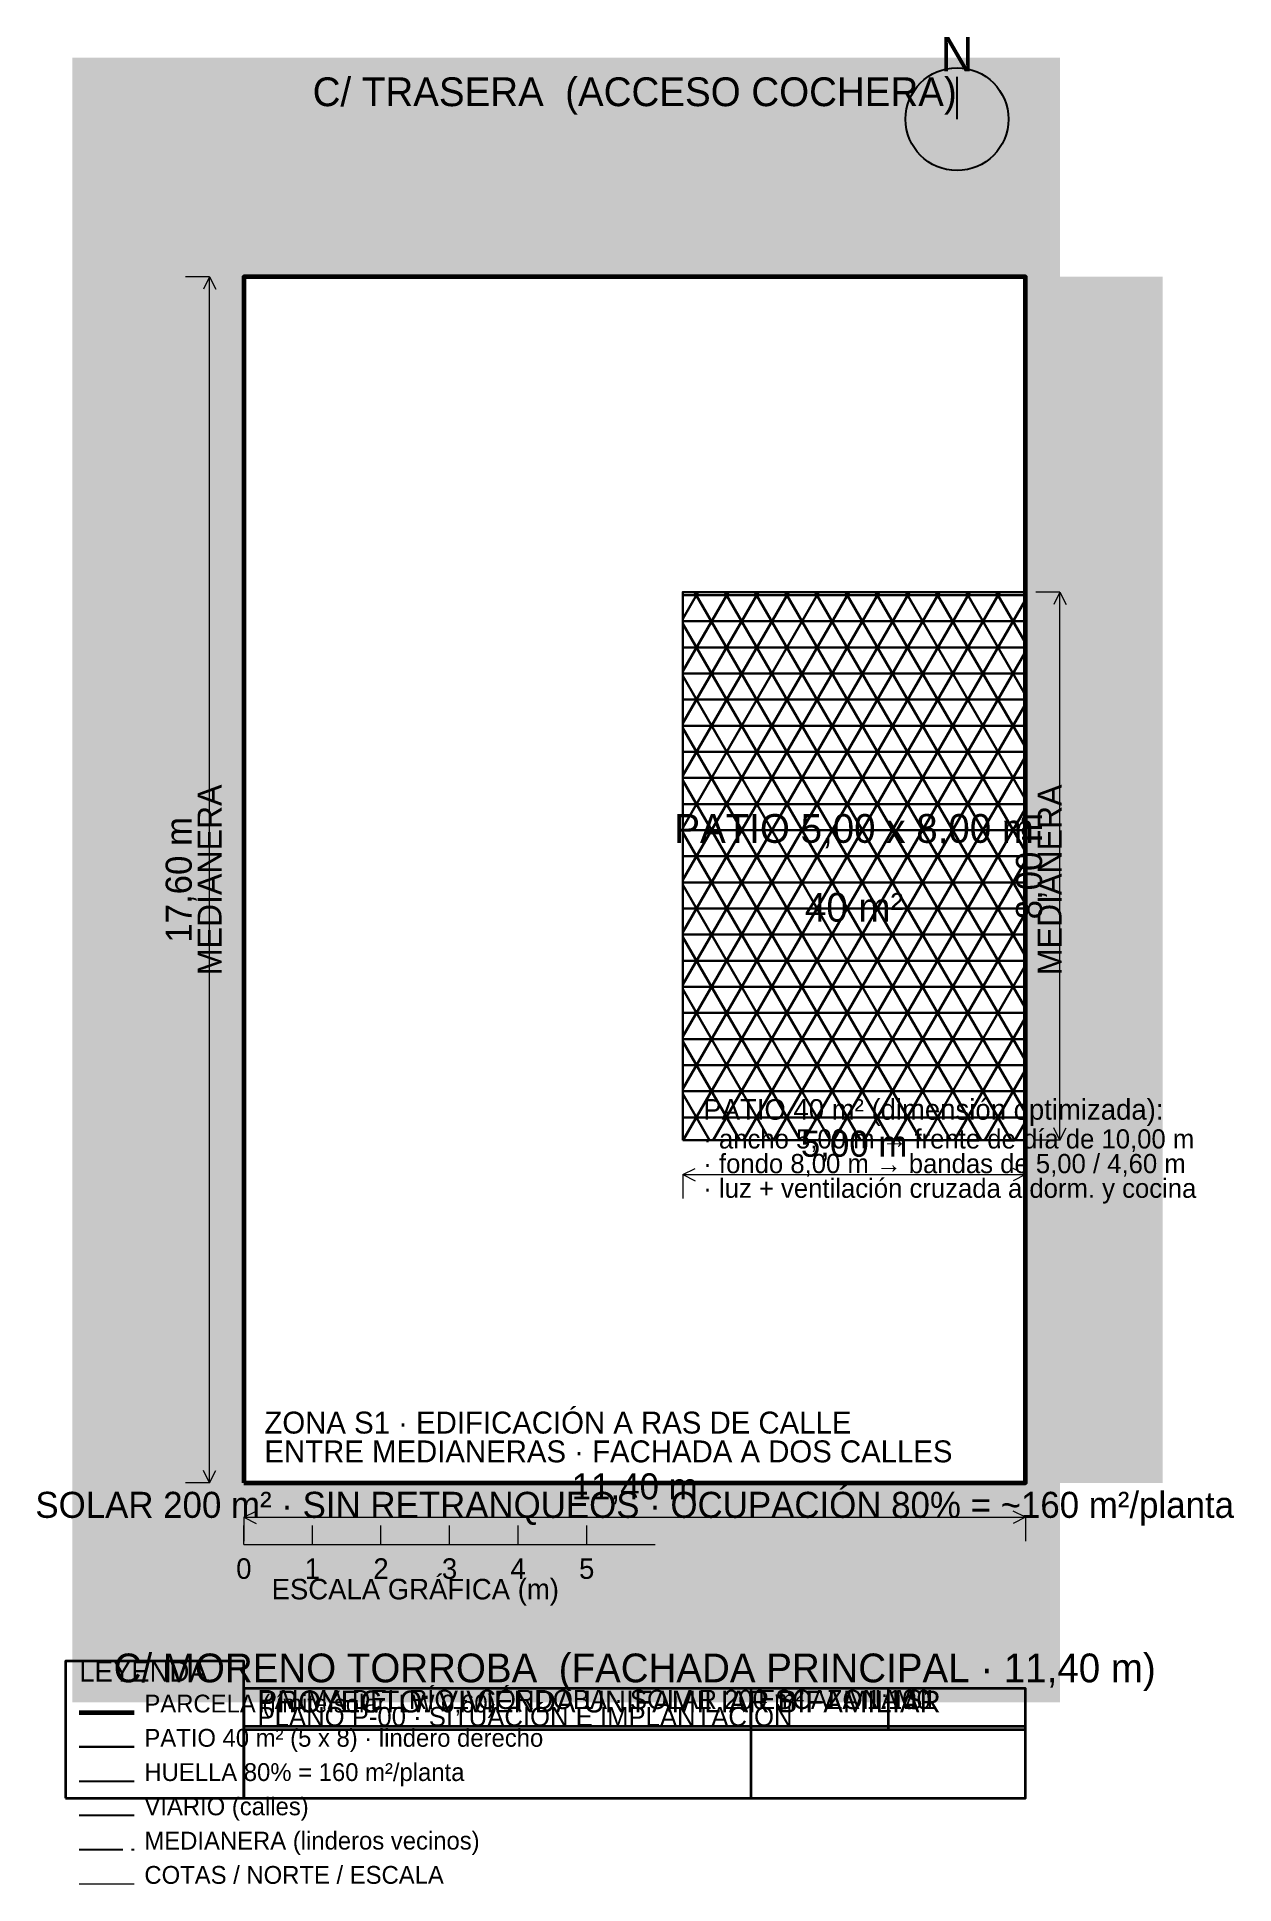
# Model space of a CAD drawing. Header units: metres. Extents: x -3 to 14.4, y -5.9 to 21.1.
import ezdxf
from ezdxf.enums import TextEntityAlignment as Align

# ---------------------------------------------------------------- set-up
doc = ezdxf.new("R2010")
doc.units = ezdxf.units.M
doc.linetypes.add('DASHED', pattern=[1.524, 1.27, -0.254])
doc.linetypes.add('DASHED2', pattern=[0.762, 0.635, -0.127])
for name, color, linetype, lineweight in [('CAJETIN', 7, 'CONTINUOUS', 35), ('COTAS', 5, 'CONTINUOUS', 18), ('ESCALA', 5, 'CONTINUOUS', 18), ('HUELLA', 7, 'DASHED', 25), ('LINDE', 8, 'DASHED2', 25), ('NORTE', 5, 'CONTINUOUS', 25), ('PARCELA', 7, 'CONTINUOUS', 60), ('PATIO', 3, 'CONTINUOUS', 30), ('TEXTO', 7, 'CONTINUOUS', 18), ('VIARIO', 8, 'CONTINUOUS', 25)]:
    doc.layers.add(name, color=color, linetype=linetype, lineweight=lineweight)

msp = doc.modelspace()

# ---------------------------------------------------------------- hatches: boundary and pattern name
at = {"layer": 'LINDE'}
h = msp.add_hatch(color=7, dxfattribs=at)
h.dxf.hatch_style = 1
h.paths.add_polyline_path([(-2.5, 0), (0, 0), (0, 17.6), (-2.5, 17.6)])
h = msp.add_hatch(color=7, dxfattribs=at)
h.dxf.hatch_style = 1
h.paths.add_polyline_path([(11.4, 0), (13.4, 0), (13.4, 17.6), (11.4, 17.6)])
at = {"layer": 'PATIO'}
h = msp.add_hatch(dxfattribs=at)
h.set_pattern_fill('NET3', scale=0.12)
h.paths.add_polyline_path([(6.4, 5), (11.4, 5), (11.4, 13), (6.4, 13)])
at = {"layer": 'VIARIO'}
h = msp.add_hatch(color=7, dxfattribs=at)
h.dxf.hatch_style = 1
h.paths.add_polyline_path([(-2.5, 17.6), (11.9, 17.6), (11.9, 20.8), (-2.5, 20.8)])
h = msp.add_hatch(color=7, dxfattribs=at)
h.dxf.hatch_style = 1
h.paths.add_polyline_path([(-2.5, -3.2), (11.9, -3.2), (11.9, 0), (-2.5, 0)])

# ---------------------------------------------------------------- linework, layer by layer
at = {"layer": 'CAJETIN'}
for p, q in [((7.4, -4.6), (7.4, -3)), ((9.4, -3.6), (9.4, -3)), ((0, -3.55), (11.4, -3.55)), ((0, -3.6), (11.4, -3.6))]:
    msp.add_line(p, q, dxfattribs=at)
for points in [[(-2.6, -4.6), (0, -4.6), (0, -2.6), (-2.6, -2.6), (-2.6, -4.6)], [(0, -4.6), (11.4, -4.6), (11.4, -3), (0, -3), (0, -4.6)]]:
    msp.add_lwpolyline(points, close=True, dxfattribs=at)
at = {"layer": 'COTAS'}
for p, q in [((-0.5, 17.6), (-0.85, 17.6)), ((-0.5, 17.6), (-0.59, 17.42)), ((-0.5, 0), (-0.5, 17.6)), ((-0.5, 17.6), (-0.41, 17.42)), ((11.9, 13), (11.55, 13)), ((11.9, 13), (11.81, 12.82)), ((11.9, 5), (11.9, 13)), ((11.9, 13), (11.99, 12.82)), ((11.9, 5), (11.81, 5.18)), ((11.9, 5), (11.99, 5.18)), ((11.9, 5), (11.55, 5)), ((6.4, 4.5), (6.58, 4.59)), ((11.4, 4.5), (11.22, 4.59)), ((6.4, 4.5), (6.4, 4.15)), ((6.4, 4.5), (11.4, 4.5)), ((6.4, 4.5), (6.58, 4.41)), ((11.4, 4.5), (11.22, 4.41)), ((11.4, 4.5), (11.4, 4.15)), ((-0.5, 0), (-0.85, 0)), ((-0.5, 0), (-0.59, 0.18)), ((-0.5, 0), (-0.41, 0.18)), ((0, -0.5), (0.18, -0.41)), ((0, -0.5), (0, -0.85)), ((0, -0.5), (11.4, -0.5)), ((0, -0.5), (0.18, -0.59)), ((11.4, -0.5), (11.22, -0.41)), ((11.4, -0.5), (11.22, -0.59)), ((11.4, -0.5), (11.4, -0.85)), ((-2.4, -5.85), (-1.6, -5.85))]:
    msp.add_line(p, q, dxfattribs=at)
at = {"layer": 'ESCALA'}
for p, q in [((0, -0.9), (0, -0.62)), ((1, -0.9), (1, -0.62)), ((2, -0.9), (2, -0.62)), ((3, -0.9), (3, -0.62)), ((4, -0.9), (4, -0.62)), ((5, -0.9), (5, -0.62)), ((0, -0.9), (1, -0.9)), ((1, -0.9), (2, -0.9)), ((2, -0.9), (3, -0.9)), ((3, -0.9), (4, -0.9)), ((4, -0.9), (5, -0.9)), ((5, -0.9), (6, -0.9))]:
    msp.add_line(p, q, dxfattribs=at)
at = {"layer": 'HUELLA'}
msp.add_line((-2.4, -4.35), (-1.6, -4.35), dxfattribs=at)
msp.add_lwpolyline([(0, 0), (11.4, 0), (11.4, 5), (6.4, 5), (6.4, 13), (11.4, 13), (11.4, 17.6), (0, 17.6)], close=True, dxfattribs=at)
at = {"layer": 'LINDE'}
msp.add_line((-2.4, -5.35), (-1.6, -5.35), dxfattribs=at)
at = {"layer": 'NORTE'}
msp.add_line((10.4, 19.9), (10.4, 20.52), dxfattribs=at)
msp.add_circle((10.4, 19.9), 0.75, dxfattribs=at)
at = {"layer": 'PARCELA'}
msp.add_line((-2.4, -3.35), (-1.6, -3.35), dxfattribs=at)
msp.add_lwpolyline([(0, 0), (11.4, 0), (11.4, 17.6), (0, 17.6)], close=True, dxfattribs=at)
at = {"layer": 'PATIO'}
msp.add_line((-2.4, -3.85), (-1.6, -3.85), dxfattribs=at)
msp.add_lwpolyline([(6.4, 5), (11.4, 5), (11.4, 13), (6.4, 13)], close=True, dxfattribs=at)
at = {"layer": 'VIARIO'}
msp.add_line((-2.4, -4.85), (-1.6, -4.85), dxfattribs=at)

# ---------------------------------------------------------------- texts
at = {"layer": 'CAJETIN'}
for s, height, p in [('LEYENDA', 0.3, (-2.4, -2.9)), ('PALMA DEL RÍO · CÓRDOBA · SOLAR 200 m² · ZONA S1', 0.28, (0.2, -3.3)), ('PARCELA (límite solar, LW 0,60)', 0.26, (-1.45, -3.35)), ('PLANO P-00 · SITUACIÓN E IMPLANTACIÓN', 0.28, (0.2, -3.55)), ('PROYECTO: VIVIENDA UNIFAMILIAR BIFAMILIAR', 0.32, (0.2, -3.35)), ('ESCALA 1:100', 0.28, (7.5, -3.3)), ('M', 0.28, (9.5, -3.3)), ('PATIO 40 m² (5 x 8) · lindero derecho', 0.26, (-1.45, -3.85)), ('HUELLA 80% = 160 m²/planta', 0.26, (-1.45, -4.35)), ('VIARIO (calles)', 0.26, (-1.45, -4.85)), ('MEDIANERA (linderos vecinos)', 0.26, (-1.45, -5.35)), ('COTAS / NORTE / ESCALA', 0.26, (-1.45, -5.85))]:
    msp.add_text(s, height=height, dxfattribs=at).set_placement(p)
at = {"layer": 'COTAS'}
for s, p in [('8,00 m', (11.45, 9)), ('17,60 m', (-0.95, 8.8))]:
    msp.add_text(s, height=0.38, rotation=90, dxfattribs=at).set_placement(p, align=Align.MIDDLE_CENTER)
for s, p in [('5,00 m', (8.9, 4.95)), ('11,40 m', (5.7, -0.05))]:
    msp.add_text(s, height=0.38, dxfattribs=at).set_placement(p, align=Align.MIDDLE_CENTER)
at = {"layer": 'ESCALA'}
for s, p in [('0', (0, -1.25)), ('ESCALA GRÁFICA (m)', (2.5, -1.55)), ('1', (1, -1.25)), ('2', (2, -1.25)), ('3', (3, -1.25)), ('4', (4, -1.25)), ('5', (5, -1.25))]:
    msp.add_text(s, height=0.3, dxfattribs=at).set_placement(p, align=Align.MIDDLE_CENTER)
at = {"layer": 'NORTE'}
msp.add_text('N', height=0.5, dxfattribs=at).set_placement((10.4, 20.85), align=Align.MIDDLE_CENTER)
at = {"layer": 'PATIO'}
for s, p in [('PATIO 5,00 x 8,00 m', (8.9, 9.55)), ('40 m²', (8.9, 8.4))]:
    msp.add_text(s, height=0.42, dxfattribs=at).set_placement(p, align=Align.MIDDLE_CENTER)
at = {"layer": 'TEXTO'}
for s, height, p in [('C/ TRASERA  (ACCESO COCHERA)', 0.42, (5.7, 20.3)), ('SOLAR 200 m² · SIN RETRANQUEOS · OCUPACIÓN 80% = ~160 m²/planta', 0.38, (5.7, -0.32)), ('C/ MORENO TORROBA  (FACHADA PRINCIPAL · 11,40 m)', 0.42, (5.7, -2.7))]:
    msp.add_text(s, height=height, dxfattribs=at).set_placement(p, align=Align.MIDDLE_CENTER)
for p in [(-0.5, 8.8), (11.75, 8.8)]:
    msp.add_text('MEDIANERA', height=0.35, rotation=90, dxfattribs=at).set_placement(p, align=Align.MIDDLE_CENTER)
for s, height, p in [('PATIO 40 m² (dimensión optimizada):', 0.3, (6.7, 5.3)), ('· ancho 5,00 m → frente de día de 10,00 m', 0.28, (6.7, 4.88)), ('· fondo 8,00 m → bandas de 5,00 / 4,60 m', 0.28, (6.7, 4.52)), ('· luz + ventilación cruzada a dorm. y cocina', 0.28, (6.7, 4.16)), ('ZONA S1 · EDIFICACIÓN A RAS DE CALLE', 0.32, (0.3, 0.72)), ('ENTRE MEDIANERAS · FACHADA A DOS CALLES', 0.32, (0.3, 0.3))]:
    msp.add_text(s, height=height, dxfattribs=at).set_placement(p)

doc.saveas('drawing.dxf')
